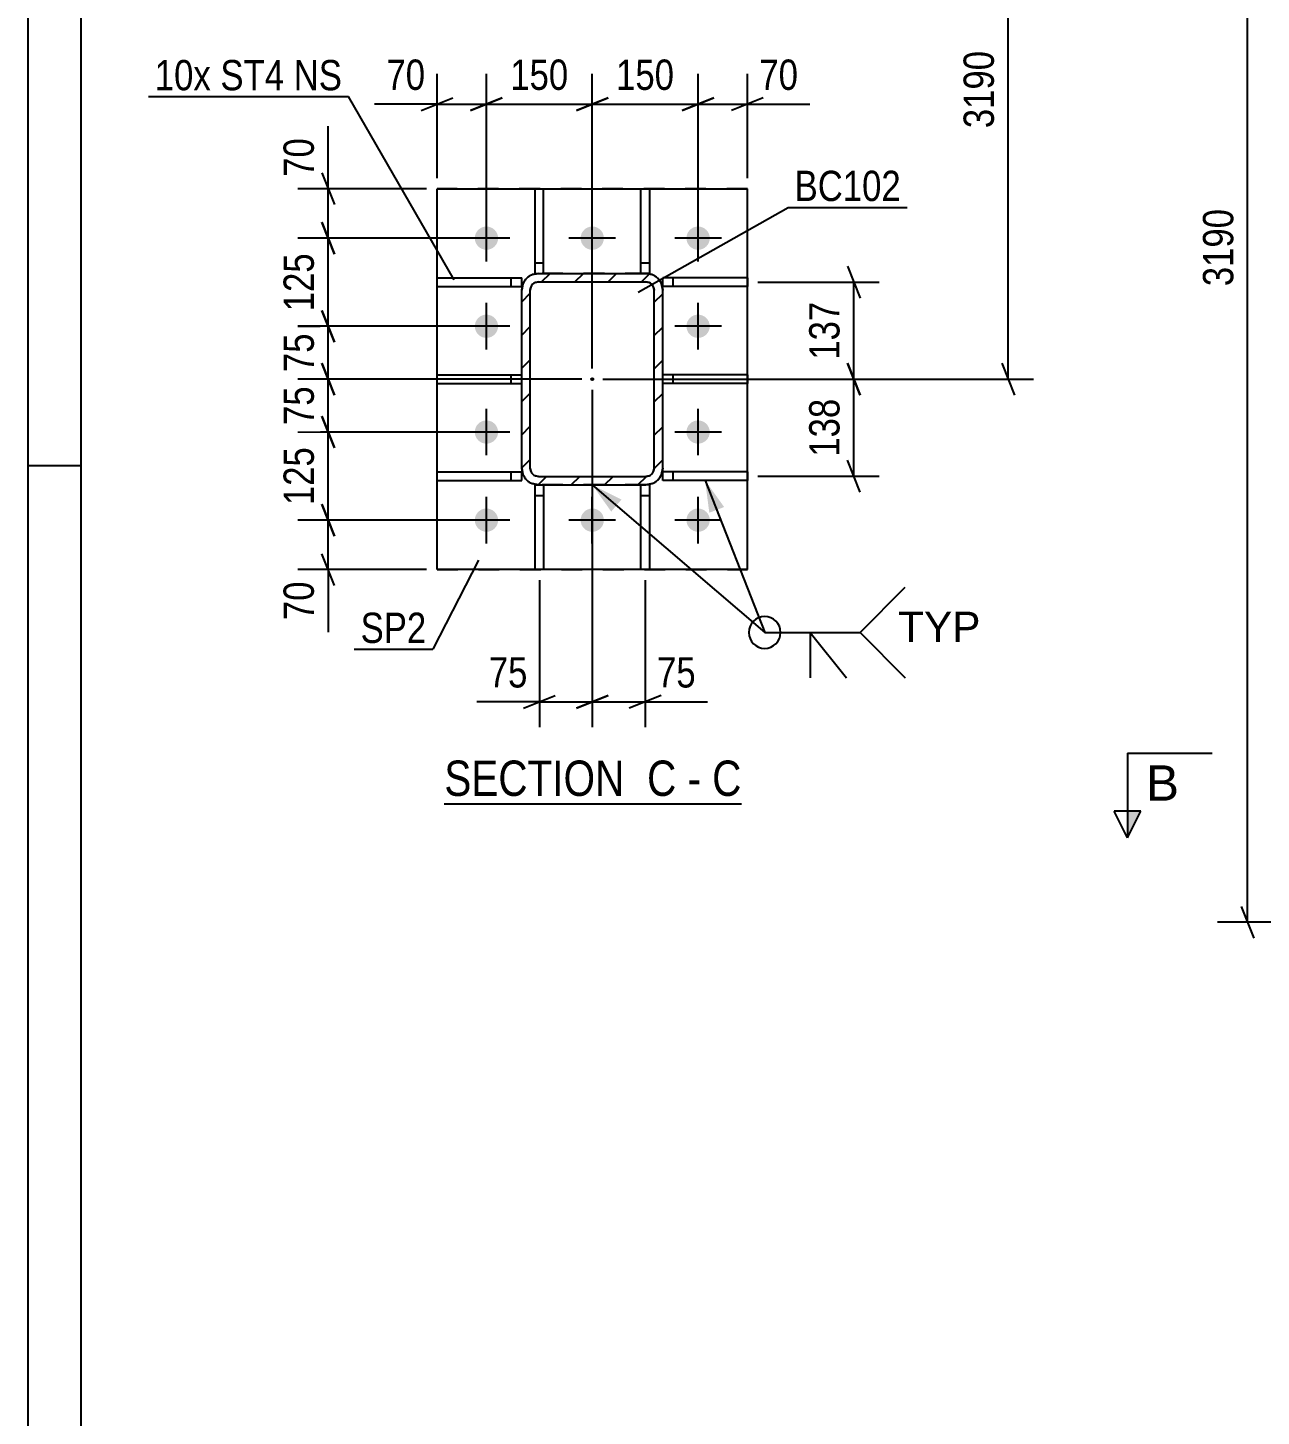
# Model space of a CAD drawing. Header units: millimetres. Extents: x -133 to 708, y -382 to 212.
# Drawn here: x -132.9 to -16.4, y -174.3 to -43 of the extents above; entities that cross this region are included whole.
import ezdxf

# ---------------------------------------------------------------- set-up
doc = ezdxf.new("R2010")
doc.units = ezdxf.units.MM
doc.linetypes.add('DXK_LINE_DOT2', pattern=[3.9198, 1.9599, -1.9599])
doc.linetypes.add('DXK_LINE_DOT3', pattern=[5.9187, 2.979, -0.9799, 0.9799, -0.9799])
doc.styles.add('Arial', font='ARIAL.TTF', dxfattribs={"height": 0.2})
doc.styles.add('Arial Narrow', font='ARIALN.TTF', dxfattribs={"height": 0.2})

# ---------------------------------------------------------------- blocks, each defined once
blk = doc.blocks.new('Unknown-389637962-11288')
at = {"color": 5, "linetype": 'Continuous'}
for p, q in [((-132.92, 211.56), (-132.92, -382.44)), ((-127.92, 206.56), (-127.92, -377.44)), ((-127.92, -84.44), (-132.92, -84.44))]:
    blk.add_line(p, q, dxfattribs=at)
blk = doc.blocks.new('Unknown-389637962-14 - 29619')
at = {"color": 6, "linetype": 'Continuous'}
blk.add_line((-93.56, -116.4), (-65.49, -116.4), dxfattribs=at)
at = {"color": 0, "linetype": 'Continuous'}
for points in [[(-75.45, -115.65), (-75.45, -112.15), (-93.56, -112.15), (-93.56, -115.65)], [(-71.63, -115.65), (-71.63, -112.15), (-74.4, -112.15), (-74.4, -115.65)], [(-69.3, -115.65), (-69.3, -112.15), (-70.58, -112.15), (-70.58, -115.65)], [(-65.49, -115.65), (-65.49, -112.15), (-68.25, -112.15), (-68.25, -115.65)]]:
    blk.add_wipeout(points, dxfattribs=at)
at = {"color": 7, "linetype": 'Continuous', "style": 'Arial Narrow'}
for s, p in [('SECTION ', (-93.56, -115.65)), ('C', (-74.4, -115.65)), ('C', (-68.25, -115.65)), ('-', (-70.58, -115.65))]:
    blk.add_text(s, height=3.34, dxfattribs=at).set_placement(p)
blk = doc.blocks.new('Part-389637962-29659 - 29619')
at = {"color": 2, "linetype": 'Continuous'}
for p, q in [((-74.98, -66.25), (-74.98, -58.25)), ((-74.98, -58.25), (-74.18, -58.25)), ((-74.18, -58.25), (-74.18, -66.25)), ((-74.18, -66.25), (-74.52, -66.25))]:
    blk.add_line(p, q, dxfattribs=at)
at = {"color": 7, "linetype": 'DXK_LINE_DOT2'}
for p, q in [((-74.98, -65.25), (-74.18, -65.25)), ((-74.52, -66.25), (-74.98, -66.25))]:
    blk.add_line(p, q, dxfattribs=at)
blk = doc.blocks.new('Part-389637962-29661 - 29619')
at = {"color": 2, "linetype": 'Continuous'}
for p, q in [((-94.25, -76.65), (-94.25, -75.85)), ((-94.25, -75.85), (-86.25, -75.85)), ((-94.25, -76.65), (-86.25, -76.65))]:
    blk.add_line(p, q, dxfattribs=at)
at = {"color": 7, "linetype": 'DXK_LINE_DOT2'}
for p, q in [((-87.25, -76.65), (-87.25, -75.85)), ((-86.25, -76.65), (-86.25, -75.85))]:
    blk.add_line(p, q, dxfattribs=at)
blk = doc.blocks.new('Part-389637962-29662 - 29619')
at = {"color": 2, "linetype": 'Continuous'}
for p, q in [((-94.25, -67.48), (-94.25, -66.68)), ((-94.25, -66.68), (-86.25, -66.68)), ((-86.25, -67.48), (-86.25, -66.68)), ((-94.25, -67.48), (-86.25, -67.48))]:
    blk.add_line(p, q, dxfattribs=at)
at = {"color": 7, "linetype": 'DXK_LINE_DOT2'}
blk.add_line((-87.25, -67.48), (-87.25, -66.68), dxfattribs=at)
blk = doc.blocks.new('Part-389637962-29646 - 29619')
at = {"color": 2, "linetype": 'Continuous'}
for p, q in [((-94.25, -94.25), (-94.25, -58.25)), ((-94.25, -58.25), (-64.92, -58.25)), ((-64.92, -94.25), (-64.92, -58.25)), ((-64.92, -94.25), (-94.25, -94.25))]:
    blk.add_line(p, q, dxfattribs=at)
at = {"color": 7, "linetype": 'DXK_LINE_DOT2'}
for p, q in [((-64.92, -58.25), (-94.25, -58.25)), ((-94.25, -94.25), (-64.92, -94.25))]:
    blk.add_line(p, q, dxfattribs=at)
blk = doc.blocks.new('Part-389637962-29657 - 29619')
at = {"color": 2, "linetype": 'Continuous'}
for p, q in [((-74.98, -94.25), (-74.98, -86.25)), ((-74.18, -86.25), (-74.52, -86.25)), ((-74.18, -86.25), (-74.18, -94.25)), ((-74.18, -94.25), (-74.98, -94.25))]:
    blk.add_line(p, q, dxfattribs=at)
at = {"color": 7, "linetype": 'DXK_LINE_DOT2'}
for p, q in [((-74.52, -86.25), (-74.98, -86.25)), ((-74.98, -87.25), (-74.18, -87.25))]:
    blk.add_line(p, q, dxfattribs=at)
blk = doc.blocks.new('Part-389637962-29658 - 29619')
at = {"color": 2, "linetype": 'Continuous'}
for p, q in [((-84.98, -94.25), (-84.98, -86.25)), ((-84.98, -86.25), (-84.65, -86.25)), ((-84.18, -86.25), (-84.18, -94.25)), ((-84.18, -94.25), (-84.98, -94.25))]:
    blk.add_line(p, q, dxfattribs=at)
at = {"color": 7, "linetype": 'DXK_LINE_DOT2'}
for p, q in [((-84.65, -86.25), (-84.18, -86.25)), ((-84.98, -87.25), (-84.18, -87.25))]:
    blk.add_line(p, q, dxfattribs=at)
blk = doc.blocks.new('Part-389637962-29660 - 29619')
at = {"color": 2, "linetype": 'Continuous'}
for p, q in [((-84.98, -66.25), (-84.98, -58.25)), ((-84.98, -58.25), (-84.18, -58.25)), ((-84.18, -66.25), (-84.18, -58.25)), ((-84.98, -66.25), (-84.65, -66.25))]:
    blk.add_line(p, q, dxfattribs=at)
at = {"color": 7, "linetype": 'DXK_LINE_DOT2'}
for p, q in [((-84.98, -65.25), (-84.18, -65.25)), ((-84.65, -66.25), (-84.18, -66.25))]:
    blk.add_line(p, q, dxfattribs=at)
blk = doc.blocks.new('Part-389637962-29663 - 29619')
at = {"color": 2, "linetype": 'Continuous'}
for p, q in [((-94.25, -85.82), (-94.25, -85.02)), ((-94.25, -85.02), (-86.25, -85.02)), ((-86.25, -85.82), (-86.25, -85.02)), ((-94.25, -85.82), (-86.25, -85.82))]:
    blk.add_line(p, q, dxfattribs=at)
at = {"color": 7, "linetype": 'DXK_LINE_DOT2'}
blk.add_line((-87.25, -85.82), (-87.25, -85.02), dxfattribs=at)
blk = doc.blocks.new('Part-389637962-29664 - 29619')
at = {"color": 2, "linetype": 'Continuous'}
for p, q in [((-64.92, -75.85), (-72.92, -75.85)), ((-64.92, -75.85), (-64.92, -76.65)), ((-64.92, -76.65), (-72.92, -76.65))]:
    blk.add_line(p, q, dxfattribs=at)
at = {"color": 7, "linetype": 'DXK_LINE_DOT2'}
for p, q in [((-72.92, -76.65), (-72.92, -75.85)), ((-71.92, -76.65), (-71.92, -75.85))]:
    blk.add_line(p, q, dxfattribs=at)
blk = doc.blocks.new('Part-389637962-29665 - 29619')
at = {"color": 2, "linetype": 'Continuous'}
for p, q in [((-64.92, -66.68), (-72.92, -66.68)), ((-72.92, -67.48), (-72.92, -66.68)), ((-64.92, -66.68), (-64.92, -67.48)), ((-64.92, -67.48), (-72.92, -67.48))]:
    blk.add_line(p, q, dxfattribs=at)
at = {"color": 7, "linetype": 'DXK_LINE_DOT2'}
blk.add_line((-71.92, -67.48), (-71.92, -66.68), dxfattribs=at)
blk = doc.blocks.new('Part-389637962-29666 - 29619')
at = {"color": 2, "linetype": 'Continuous'}
for p, q in [((-64.92, -85.02), (-72.92, -85.02)), ((-72.92, -85.82), (-72.92, -85.02)), ((-64.92, -85.02), (-64.92, -85.82)), ((-64.92, -85.82), (-72.92, -85.82))]:
    blk.add_line(p, q, dxfattribs=at)
at = {"color": 7, "linetype": 'DXK_LINE_DOT2'}
blk.add_line((-71.92, -85.82), (-71.92, -85.02), dxfattribs=at)
blk = doc.blocks.new('Part-389637962-29692 - 29619')
at = {"linetype": 'Continuous'}
h = blk.add_hatch(dxfattribs=at)
h.set_pattern_fill('', scale=0.7, style=0, pattern_type=0)
h.set_pattern_definition([(45, (-86.2501, -84.6498), (-1.57154, 1.57154), [])])
h.paths.add_polyline_path([(-86.25, -67.85), (-86.25, -84.65), (-86.13, -85.26), (-85.78, -85.78), (-85.26, -86.13), (-84.65, -86.25), (-74.52, -86.25), (-73.9, -86.13), (-73.39, -85.78), (-73.04, -85.26), (-72.92, -84.65), (-72.92, -67.85), (-73.04, -67.24), (-73.39, -66.72), (-73.9, -66.37), (-74.52, -66.25), (-84.65, -66.25), (-85.26, -66.37), (-85.78, -66.72), (-86.13, -67.24)])
h.paths.add_polyline_path([(-85.22, -67.28), (-84.96, -67.11), (-84.65, -67.05), (-74.52, -67.05), (-74.21, -67.11), (-73.95, -67.28), (-73.78, -67.54), (-73.72, -67.85), (-73.72, -84.65), (-73.78, -84.96), (-73.95, -85.22), (-74.21, -85.39), (-74.52, -85.45), (-84.65, -85.45), (-84.96, -85.39), (-85.22, -85.22), (-85.39, -84.96), (-85.45, -84.65), (-85.45, -67.85), (-85.39, -67.54)])
blk.add_hatch(color=30, dxfattribs=at).paths.add_polyline_path([(-79.58, -76.35, -1), (-79.58, -76.15, -1)])
at = {"color": 7, "linetype": 'DXK_LINE_DOT2'}
for p, q in [((-85.26, -66.37), (-84.65, -66.25)), ((-74.52, -66.25), (-84.65, -66.25)), ((-74.52, -66.25), (-73.9, -66.37)), ((-86.25, -67.85), (-86.13, -67.24)), ((-86.25, -84.65), (-86.25, -67.85)), ((-85.39, -67.54), (-85.45, -67.85)), ((-85.45, -84.65), (-85.45, -67.85)), ((-84.65, -67.05), (-84.96, -67.11)), ((-84.65, -67.05), (-74.52, -67.05)), ((-74.21, -67.11), (-74.52, -67.05)), ((-73.72, -67.85), (-73.78, -67.54)), ((-73.72, -84.65), (-73.72, -67.85)), ((-73.04, -67.24), (-72.92, -67.85)), ((-72.92, -84.65), (-72.92, -67.85)), ((-86.13, -85.26), (-86.25, -84.65)), ((-85.45, -84.65), (-85.39, -84.96)), ((-73.78, -84.96), (-73.72, -84.65)), ((-72.92, -84.65), (-73.04, -85.26)), ((-84.65, -86.25), (-85.26, -86.13)), ((-84.96, -85.39), (-84.65, -85.45)), ((-84.65, -85.45), (-74.52, -85.45)), ((-74.52, -86.25), (-84.65, -86.25)), ((-74.52, -85.45), (-74.21, -85.39)), ((-73.9, -86.13), (-74.52, -86.25))]:
    blk.add_line(p, q, dxfattribs=at)
at = {"color": 2, "linetype": 'Continuous'}
for p, q in [((-84.65, -66.25), (-85.26, -66.37)), ((-84.65, -66.25), (-84.65, -66.25)), ((-84.65, -66.25), (-74.52, -66.25)), ((-74.52, -66.25), (-74.52, -66.25)), ((-73.9, -66.37), (-74.52, -66.25)), ((-86.13, -67.24), (-86.25, -67.85)), ((-86.25, -67.85), (-86.25, -67.85)), ((-86.25, -84.65), (-86.25, -67.85)), ((-85.45, -67.85), (-85.39, -67.54)), ((-85.45, -67.85), (-85.45, -67.85)), ((-85.45, -84.65), (-85.45, -67.85)), ((-84.96, -67.11), (-84.65, -67.05)), ((-84.65, -67.05), (-84.65, -67.05)), ((-84.65, -67.05), (-74.52, -67.05)), ((-74.52, -67.05), (-74.52, -67.05)), ((-74.52, -67.05), (-74.21, -67.11)), ((-73.78, -67.54), (-73.72, -67.85)), ((-73.72, -67.85), (-73.72, -67.85)), ((-73.72, -84.65), (-73.72, -67.85)), ((-72.92, -67.85), (-73.04, -67.24)), ((-72.92, -67.85), (-72.92, -67.85)), ((-72.92, -84.65), (-72.92, -67.85)), ((-86.25, -84.65), (-86.25, -84.65)), ((-86.25, -84.65), (-86.13, -85.26)), ((-85.45, -84.65), (-85.45, -84.65)), ((-85.39, -84.96), (-85.45, -84.65)), ((-73.72, -84.65), (-73.78, -84.96)), ((-73.72, -84.65), (-73.72, -84.65)), ((-73.04, -85.26), (-72.92, -84.65)), ((-72.92, -84.65), (-72.92, -84.65)), ((-85.26, -86.13), (-84.65, -86.25)), ((-84.65, -85.45), (-84.96, -85.39)), ((-84.65, -85.45), (-84.65, -85.45)), ((-84.65, -85.45), (-74.52, -85.45)), ((-84.65, -86.25), (-84.65, -86.25)), ((-84.65, -86.25), (-74.52, -86.25)), ((-74.21, -85.39), (-74.52, -85.45)), ((-74.52, -85.45), (-74.52, -85.45)), ((-74.52, -86.25), (-73.9, -86.13)), ((-74.52, -86.25), (-74.52, -86.25))]:
    blk.add_line(p, q, dxfattribs=at)
at = {"color": 7, "linetype": 'DXK_LINE_DOT3'}
blk.add_line((-79.58, -76.25), (-79.58, -76.25), dxfattribs=at)
at = {"color": 30, "linetype": 'DXK_LINE_DOT3'}
blk.add_line((-79.58, -76.25), (-79.58, -76.25), dxfattribs=at)
at = {"color": 30, "linetype": 'Continuous'}
blk.add_circle((-79.58, -76.25), 0.1, dxfattribs=at)
at = {"color": 7, "linetype": 'DXK_LINE_DOT2'}
for centre, radius, start, end in [((-84.65, -67.85), 1.6, 112.5, 157.5), ((-74.52, -67.85), 1.6, 22.5, 67.5), ((-84.65, -67.85), 0.8, 112.5, 157.5), ((-74.52, -67.85), 0.8, 22.5, 67.5), ((-84.65, -84.65), 1.6, 202.5, 247.5), ((-84.65, -84.65), 0.8, 202.5, 247.5), ((-74.52, -84.65), 0.8, 292.5, 337.5), ((-74.52, -84.65), 1.6, 292.5, 337.5)]:
    blk.add_arc(centre, radius, start, end, dxfattribs=at)
at = {"color": 2, "linetype": 'Continuous'}
for centre, radius, start, end in [((-84.65, -67.85), 1.6, 112.5, 157.5), ((-74.52, -67.85), 1.6, 22.5, 67.5), ((-84.65, -67.85), 0.8, 112.5, 157.5), ((-74.52, -67.85), 0.8, 22.5, 67.5), ((-84.65, -84.65), 1.6, 202.5, 247.5), ((-84.65, -84.65), 0.8, 202.5, 247.5), ((-74.52, -84.65), 0.8, 292.5, 337.5), ((-74.52, -84.65), 1.6, 292.5, 337.5)]:
    blk.add_arc(centre, radius, start, end, dxfattribs=at)
blk = doc.blocks.new('Bolt-389637962-29760 - 29619')
at = {"linetype": 'Continuous'}
for points in [[(-90.68, -62.92, -1), (-88.48, -62.92, -1)], [(-80.68, -62.92, -1), (-78.48, -62.92, -1)], [(-70.68, -62.92, -1), (-68.48, -62.92, -1)], [(-90.68, -71.25, -1), (-88.48, -71.25, -1)], [(-70.68, -71.25, -1), (-68.48, -71.25, -1)], [(-90.68, -81.25, -1), (-88.48, -81.25, -1)], [(-70.68, -81.25, -1), (-68.48, -81.25, -1)], [(-90.68, -89.58, -1), (-88.48, -89.58, -1)], [(-80.68, -89.58, -1), (-78.48, -89.58, -1)], [(-70.68, -89.58, -1), (-68.48, -89.58, -1)]]:
    blk.add_hatch(color=1, dxfattribs=at).paths.add_polyline_path(points)
at = {"color": 1, "linetype": 'Continuous'}
for p, q in [((-89.58, -65.12), (-89.58, -60.72)), ((-79.58, -65.12), (-79.58, -60.72)), ((-69.58, -65.12), (-69.58, -60.72)), ((-87.38, -62.92), (-91.78, -62.92)), ((-77.38, -62.92), (-81.78, -62.92)), ((-67.38, -62.92), (-71.78, -62.92)), ((-89.58, -73.45), (-89.58, -69.05)), ((-69.58, -73.45), (-69.58, -69.05)), ((-87.38, -71.25), (-91.78, -71.25)), ((-67.38, -71.25), (-71.78, -71.25)), ((-89.58, -83.45), (-89.58, -79.05)), ((-69.58, -83.45), (-69.58, -79.05)), ((-87.38, -81.25), (-91.78, -81.25)), ((-67.38, -81.25), (-71.78, -81.25)), ((-89.58, -91.78), (-89.58, -87.38)), ((-79.58, -91.78), (-79.58, -87.38)), ((-69.58, -91.78), (-69.58, -87.38)), ((-87.38, -89.58), (-91.78, -89.58)), ((-77.38, -89.58), (-81.78, -89.58)), ((-67.38, -89.58), (-71.78, -89.58))]:
    blk.add_line(p, q, dxfattribs=at)
blk = doc.blocks.new('StraightDimension-389637962-34524 - 1176')
at = {"color": 7, "linetype": 'Continuous'}
for p, q in [((-17.06, -1.5), (-18.26, 1.5)), ((-1, 0), (-20.51, 0)), ((-17.66, -127.6), (-17.66, 0)), ((-18.26, -126.1), (-17.06, -129.1)), ((-1, -127.6), (-20.51, -127.6))]:
    blk.add_line(p, q, dxfattribs=at)
at = {"color": 0}
blk.add_wipeout([(-18.41, -59.54), (-22.61, -59.54), (-22.61, -68.06), (-18.41, -68.06)], dxfattribs=at)
at = {"color": 3, "style": 'Arial Narrow'}
blk.add_text('3190', height=2.863, rotation=90.0002, dxfattribs=at).set_placement((-19.01, -67.46))
blk = doc.blocks.new('StraightDimension-389637962-48551 - 29619')
at = {"color": 7, "linetype": 'Continuous'}
for p, q in [((-105.14, -79.75), (-103.94, -82.75)), ((-90.58, -81.25), (-107.39, -81.25)), ((-104.54, -89.58), (-104.54, -81.25)), ((-103.94, -91.08), (-105.14, -88.08)), ((-90.58, -89.58), (-107.39, -89.58))]:
    blk.add_line(p, q, dxfattribs=at)
at = {"color": 0}
blk.add_wipeout([(-105.29, -82.07), (-109.49, -82.07), (-109.49, -88.76), (-105.29, -88.76)], dxfattribs=at)
at = {"color": 3, "style": 'Arial Narrow'}
blk.add_text('125', height=2.863, rotation=90.0002, dxfattribs=at).set_placement((-105.89, -88.16))
blk = doc.blocks.new('StraightDimension-389637962-35733 - 29619')
at = {"color": 7, "linetype": 'Continuous'}
for p, q in [((-79.58, -77.25), (-79.58, -109.15)), ((-74.58, -95.25), (-74.58, -109.15)), ((-81.08, -107.35), (-78.08, -106.15)), ((-73.08, -106.15), (-76.08, -107.35)), ((-79.58, -106.75), (-74.58, -106.75)), ((-74.58, -106.75), (-68.68, -106.75)), ((-74.58, -106.75), (-68.68, -106.75))]:
    blk.add_line(p, q, dxfattribs=at)
at = {"color": 0}
blk.add_wipeout([(-69.2, -106), (-69.2, -101.8), (-74.06, -101.8), (-74.06, -106)], dxfattribs=at)
at = {"color": 3, "style": 'Arial Narrow'}
blk.add_text('75', height=2.863, dxfattribs=at).set_placement((-73.46, -105.4))
blk = doc.blocks.new('StraightDimension-389637962-35718 - 29619')
at = {"color": 7, "linetype": 'Continuous'}
for p, q in [((-55.47, -65.58), (-54.27, -68.58)), ((-63.92, -67.08), (-52.47, -67.08)), ((-54.87, -76.25), (-54.87, -67.08)), ((-54.27, -77.75), (-55.47, -74.75)), ((-78.58, -76.25), (-52.47, -76.25))]:
    blk.add_line(p, q, dxfattribs=at)
at = {"color": 0}
blk.add_wipeout([(-55.62, -68.32), (-59.82, -68.32), (-59.82, -75.01), (-55.62, -75.01)], dxfattribs=at)
at = {"color": 3, "style": 'Arial Narrow'}
blk.add_text('137', height=2.863, rotation=90.0002, dxfattribs=at).set_placement((-56.22, -74.41))
blk = doc.blocks.new('StraightDimension-389637962-35734 - 29619')
at = {"color": 7, "linetype": 'Continuous'}
for p, q in [((-79.58, -77.25), (-79.58, -109.15)), ((-84.58, -95.25), (-84.58, -109.15)), ((-86.08, -107.35), (-83.08, -106.15)), ((-78.08, -106.15), (-81.08, -107.35)), ((-84.58, -106.75), (-90.49, -106.75)), ((-84.58, -106.75), (-90.49, -106.75)), ((-84.58, -106.75), (-79.58, -106.75))]:
    blk.add_line(p, q, dxfattribs=at)
at = {"color": 0}
blk.add_wipeout([(-85.11, -106), (-85.11, -101.8), (-89.96, -101.8), (-89.96, -106)], dxfattribs=at)
at = {"color": 3, "style": 'Arial Narrow'}
blk.add_text('75', height=2.863, dxfattribs=at).set_placement((-89.36, -105.4))
blk = doc.blocks.new('StraightDimension-389637962-48549 - 29619')
at = {"color": 7, "linetype": 'Continuous'}
for p, q in [((-105.14, -69.75), (-103.94, -72.75)), ((-90.58, -71.25), (-107.39, -71.25)), ((-104.54, -76.25), (-104.54, -71.25)), ((-103.94, -77.75), (-105.14, -74.75)), ((-80.58, -76.25), (-107.39, -76.25))]:
    blk.add_line(p, q, dxfattribs=at)
at = {"color": 0}
blk.add_wipeout([(-105.29, -71.32), (-109.49, -71.32), (-109.49, -76.18), (-105.29, -76.18)], dxfattribs=at)
at = {"color": 3, "style": 'Arial Narrow'}
blk.add_text('75', height=2.863, rotation=90.0002, dxfattribs=at).set_placement((-105.89, -75.58))
blk = doc.blocks.new('StraightDimension-389637962-35704 - 29619')
at = {"color": 7, "linetype": 'Continuous'}
for p, q in [((-39.68, -22.98), (-40.88, -19.98)), ((-71.92, -21.48), (-37.88, -21.48)), ((-40.28, -76.25), (-40.28, -21.48)), ((-40.88, -74.75), (-39.68, -77.75)), ((-71.92, -76.25), (-37.88, -76.25))]:
    blk.add_line(p, q, dxfattribs=at)
at = {"color": 0}
blk.add_wipeout([(-41.03, -44.61), (-45.23, -44.61), (-45.23, -53.12), (-41.03, -53.12)], dxfattribs=at)
at = {"color": 3, "style": 'Arial Narrow'}
blk.add_text('3190', height=2.863, rotation=90.0002, dxfattribs=at).set_placement((-41.63, -52.52))
blk = doc.blocks.new('StraightDimension-389637962-48460 - 29619')
at = {"color": 7, "linetype": 'Continuous'}
for p, q in [((-69.58, -61.92), (-69.58, -47.4)), ((-64.92, -57.25), (-64.92, -47.4)), ((-71.08, -50.85), (-68.08, -49.65)), ((-63.42, -49.65), (-66.42, -50.85)), ((-69.58, -50.25), (-64.92, -50.25)), ((-64.92, -50.25), (-59.01, -50.25)), ((-64.92, -50.25), (-59.01, -50.25))]:
    blk.add_line(p, q, dxfattribs=at)
at = {"color": 0}
blk.add_wipeout([(-59.54, -49.5), (-59.54, -45.3), (-64.39, -45.3), (-64.39, -49.5)], dxfattribs=at)
at = {"color": 3, "style": 'Arial Narrow'}
blk.add_text('70', height=2.863, dxfattribs=at).set_placement((-63.79, -48.9))
blk = doc.blocks.new('StraightDimension-389637962-48548 - 29619')
at = {"color": 7, "linetype": 'Continuous'}
for p, q in [((-105.14, -61.42), (-103.94, -64.42)), ((-90.58, -62.92), (-107.39, -62.92)), ((-104.54, -71.25), (-104.54, -62.92)), ((-103.94, -72.75), (-105.14, -69.75)), ((-90.58, -71.25), (-107.39, -71.25))]:
    blk.add_line(p, q, dxfattribs=at)
at = {"color": 0}
blk.add_wipeout([(-105.29, -63.74), (-109.49, -63.74), (-109.49, -70.43), (-105.29, -70.43)], dxfattribs=at)
at = {"color": 3, "style": 'Arial Narrow'}
blk.add_text('125', height=2.863, rotation=90.0002, dxfattribs=at).set_placement((-105.89, -69.83))
blk = doc.blocks.new('StraightDimension-389637962-48462 - 29619')
at = {"color": 7, "linetype": 'Continuous'}
for p, q in [((-89.58, -61.92), (-89.58, -47.4)), ((-79.58, -75.25), (-79.58, -47.4)), ((-91.08, -50.85), (-88.08, -49.65)), ((-78.08, -49.65), (-81.08, -50.85)), ((-89.58, -50.25), (-79.58, -50.25))]:
    blk.add_line(p, q, dxfattribs=at)
at = {"color": 0}
blk.add_wipeout([(-81.24, -49.5), (-81.24, -45.3), (-87.93, -45.3), (-87.93, -49.5)], dxfattribs=at)
at = {"color": 3, "style": 'Arial Narrow'}
blk.add_text('150', height=2.863, dxfattribs=at).set_placement((-87.33, -48.9))
blk = doc.blocks.new('StraightDimension-389637962-48547 - 29619')
at = {"color": 7, "linetype": 'Continuous'}
for p, q in [((-104.54, -58.25), (-104.54, -52.34)), ((-104.54, -58.25), (-104.54, -52.34)), ((-105.14, -56.75), (-103.94, -59.75)), ((-95.25, -58.25), (-107.39, -58.25)), ((-104.54, -62.92), (-104.54, -58.25)), ((-103.94, -64.42), (-105.14, -61.42)), ((-90.58, -62.92), (-107.39, -62.92))]:
    blk.add_line(p, q, dxfattribs=at)
at = {"color": 0}
blk.add_wipeout([(-105.29, -52.87), (-109.49, -52.87), (-109.49, -57.72), (-105.29, -57.72)], dxfattribs=at)
at = {"color": 3, "style": 'Arial Narrow'}
blk.add_text('70', height=2.863, rotation=90.0002, dxfattribs=at).set_placement((-105.89, -57.12))
blk = doc.blocks.new('StraightDimension-389637962-48463 - 29619')
at = {"color": 7, "linetype": 'Continuous'}
for p, q in [((-94.25, -57.25), (-94.25, -47.4)), ((-89.58, -61.92), (-89.58, -47.4)), ((-95.75, -50.85), (-92.75, -49.65)), ((-88.08, -49.65), (-91.08, -50.85)), ((-94.25, -50.25), (-100.16, -50.25)), ((-94.25, -50.25), (-100.16, -50.25)), ((-94.25, -50.25), (-89.58, -50.25))]:
    blk.add_line(p, q, dxfattribs=at)
at = {"color": 0}
blk.add_wipeout([(-94.78, -49.5), (-94.78, -45.3), (-99.63, -45.3), (-99.63, -49.5)], dxfattribs=at)
at = {"color": 3, "style": 'Arial Narrow'}
blk.add_text('70', height=2.863, dxfattribs=at).set_placement((-99.03, -48.9))
blk = doc.blocks.new('StraightDimension-389637962-35719 - 29619')
at = {"color": 7, "linetype": 'Continuous'}
for p, q in [((-55.47, -74.75), (-54.27, -77.75)), ((-78.58, -76.25), (-52.47, -76.25)), ((-54.87, -85.42), (-54.87, -76.25)), ((-54.27, -86.92), (-55.47, -83.92)), ((-63.92, -85.42), (-52.47, -85.42))]:
    blk.add_line(p, q, dxfattribs=at)
at = {"color": 0}
blk.add_wipeout([(-55.62, -77.49), (-59.82, -77.49), (-59.82, -84.18), (-55.62, -84.18)], dxfattribs=at)
at = {"color": 3, "style": 'Arial Narrow'}
blk.add_text('138', height=2.863, rotation=90.0002, dxfattribs=at).set_placement((-56.22, -83.58))
blk = doc.blocks.new('StraightDimension-389637962-48461 - 29619')
at = {"color": 7, "linetype": 'Continuous'}
for p, q in [((-79.58, -75.25), (-79.58, -47.4)), ((-69.58, -61.92), (-69.58, -47.4)), ((-81.08, -50.85), (-78.08, -49.65)), ((-68.08, -49.65), (-71.08, -50.85)), ((-79.58, -50.25), (-69.58, -50.25))]:
    blk.add_line(p, q, dxfattribs=at)
at = {"color": 0}
blk.add_wipeout([(-71.24, -49.5), (-71.24, -45.3), (-77.93, -45.3), (-77.93, -49.5)], dxfattribs=at)
at = {"color": 3, "style": 'Arial Narrow'}
blk.add_text('150', height=2.863, dxfattribs=at).set_placement((-77.33, -48.9))
blk = doc.blocks.new('StraightDimension-389637962-48550 - 29619')
at = {"color": 7, "linetype": 'Continuous'}
for p, q in [((-105.14, -74.75), (-103.94, -77.75)), ((-80.58, -76.25), (-107.39, -76.25)), ((-104.54, -81.25), (-104.54, -76.25)), ((-103.94, -82.75), (-105.14, -79.75)), ((-90.58, -81.25), (-107.39, -81.25))]:
    blk.add_line(p, q, dxfattribs=at)
at = {"color": 0}
blk.add_wipeout([(-105.29, -76.32), (-109.49, -76.32), (-109.49, -81.18), (-105.29, -81.18)], dxfattribs=at)
at = {"color": 3, "style": 'Arial Narrow'}
blk.add_text('75', height=2.863, rotation=90.0002, dxfattribs=at).set_placement((-105.89, -80.58))
blk = doc.blocks.new('StraightDimension-389637962-48552 - 29619')
at = {"color": 7, "linetype": 'Continuous'}
for p, q in [((-105.14, -88.08), (-103.94, -91.08)), ((-90.58, -89.58), (-107.39, -89.58)), ((-104.54, -94.25), (-104.54, -89.58)), ((-103.94, -95.75), (-105.14, -92.75)), ((-95.25, -94.25), (-107.39, -94.25)), ((-104.54, -94.25), (-104.54, -100.16)), ((-104.54, -94.25), (-104.54, -100.16))]:
    blk.add_line(p, q, dxfattribs=at)
at = {"color": 0}
blk.add_wipeout([(-105.29, -94.77), (-109.49, -94.77), (-109.49, -99.63), (-105.29, -99.63)], dxfattribs=at)
at = {"color": 3, "style": 'Arial Narrow'}
blk.add_text('70', height=2.863, rotation=90.0002, dxfattribs=at).set_placement((-105.89, -99.03))
blk = doc.blocks.new('SectionMark-389637962-28289 - 1176')
at = {"linetype": 'Continuous'}
blk.add_hatch(color=6, dxfattribs=at).paths.add_polyline_path([(-29, -117.1), (-27.75, -117.1), (-29, -119.6)])
at = {"color": 6, "linetype": 'Continuous'}
for p, q in [((-29, -111.6), (-21, -111.6)), ((-29, -111.6), (-29, -119.6)), ((-29, -119.6), (-30.25, -117.1)), ((-27.75, -117.1), (-30.25, -117.1)), ((-29, -119.6), (-27.75, -117.1))]:
    blk.add_line(p, q, dxfattribs=at)
at = {"color": 0, "linetype": 'Continuous'}
blk.add_wipeout([(-24.14, -116.1), (-24.14, -112.6), (-27.25, -112.6), (-27.25, -116.1)], dxfattribs=at)
at = {"color": 3, "linetype": 'Continuous', "style": 'Arial'}
blk.add_text('B', height=3.34, dxfattribs=at).set_placement((-27.25, -116.1))
blk = doc.blocks.new('Mark-389637962-35606 - 29619')
at = {"color": 0}
blk.add_wipeout([(-50.41, -59.41), (-50.41, -56.41), (-60.46, -56.41), (-60.46, -59.41)], dxfattribs=at)
blk.add_wipeout([(-50.41, -59.41), (-50.41, -56.41), (-60.46, -56.41), (-60.46, -59.41)], dxfattribs=at)
at = {"color": 30, "linetype": 'Continuous'}
for p, q in [((-75.24, -68.04), (-61.06, -60.01)), ((-61.06, -60.01), (-49.81, -60.01))]:
    blk.add_line(p, q, dxfattribs=at)
at = {"color": 3, "style": 'Arial Narrow'}
blk.add_text('BC102', height=2.863, dxfattribs=at).set_placement((-60.46, -59.41))
blk = doc.blocks.new('Mark-389637962-35691 - 29619')
at = {"color": 0}
blk.add_wipeout([(-95.26, -101.19), (-95.26, -98.19), (-101.47, -98.19), (-101.47, -101.19)], dxfattribs=at)
blk.add_wipeout([(-95.26, -101.19), (-95.26, -98.19), (-101.47, -98.19), (-101.47, -101.19)], dxfattribs=at)
at = {"color": 30, "linetype": 'Continuous'}
for p in [(-90.33, -93.37), (-102.07, -101.79)]:
    blk.add_line(p, (-94.66, -101.79), dxfattribs=at)
at = {"color": 3, "style": 'Arial Narrow'}
blk.add_text('SP2', height=2.863, dxfattribs=at).set_placement((-101.47, -101.19))
blk = doc.blocks.new('MarkSet-389637962-38531 - 29619')
at = {"color": 0}
for points in [[(-115.62, -48.94), (-115.62, -45.94), (-120.92, -45.94), (-120.92, -48.94)], [(-108.69, -48.94), (-108.69, -45.94), (-114.72, -45.94), (-114.72, -48.94)], [(-103.23, -48.94), (-103.23, -45.94), (-107.79, -45.94), (-107.79, -48.94)]]:
    blk.add_wipeout(points, dxfattribs=at)
for points in [[(-115.62, -48.94), (-115.62, -45.94), (-120.92, -45.94), (-120.92, -48.94)], [(-108.69, -48.94), (-108.69, -45.94), (-114.72, -45.94), (-114.72, -48.94)], [(-103.23, -48.94), (-103.23, -45.94), (-107.79, -45.94), (-107.79, -48.94)]]:
    blk.add_wipeout(points, dxfattribs=at)
at = {"color": 30, "linetype": 'Continuous'}
for p in [(-121.52, -49.54), (-92.63, -66.86)]:
    blk.add_line(p, (-102.63, -49.54), dxfattribs=at)
at = {"color": 3, "style": 'Arial Narrow'}
for s, p in [('10x', (-120.92, -48.94)), ('ST4', (-114.72, -48.94)), ('NS', (-107.79, -48.94))]:
    blk.add_text(s, height=2.863, dxfattribs=at).set_placement(p)
blk = doc.blocks.new('WeldMark-389637962-38580 - 29619')
at = {"linetype": 'Continuous'}
for points in [[(-77.79, -88.77), (-79.58, -86.25), (-76.82, -87.63)], [(-68.52, -88.88), (-68.92, -85.82), (-67.12, -88.34)]]:
    blk.add_hatch(color=30, dxfattribs=at).paths.add_polyline_path(points)
at = {"color": 30, "linetype": 'Continuous'}
for p, q in [((-79.58, -86.25), (-63.28, -100.2)), ((-68.92, -85.82), (-63.28, -100.2)), ((-63.28, -100.2), (-54.28, -100.2))]:
    blk.add_line(p, q, dxfattribs=at)
at = {"color": 3, "linetype": 'Continuous'}
for q in [(-55.57, -104.48), (-59, -104.48)]:
    blk.add_line((-59, -100.2), q, dxfattribs=at)
for start, end in [(90, 270), (270, 90)]:
    blk.add_arc((-63.28, -100.2), 1.5, start, end, dxfattribs=at)
at = {"color": 0, "linetype": 'Continuous'}
blk.add_wipeout([(-42.91, -101.1), (-42.91, -98.1), (-50.68, -98.1), (-50.68, -101.1)], dxfattribs=at)
blk.add_wipeout([(-42.91, -101.1), (-42.91, -98.1), (-50.68, -98.1), (-50.68, -101.1)], dxfattribs=at)
at = {"color": 3, "linetype": 'Continuous'}
for q in [(-50, -95.91), (-50, -104.48)]:
    blk.add_line((-54.28, -100.2), q, dxfattribs=at)
at = {"color": 3, "linetype": 'Continuous', "style": 'Arial'}
blk.add_text('TYP', height=2.865, dxfattribs=at).set_placement((-50.68, -101.1))

msp = doc.modelspace()

# ---------------------------------------------------------------- block references
for name in ['Unknown-389637962-11288', 'Part-389637962-29646 - 29619', 'Part-389637962-29660 - 29619', 'Part-389637962-29659 - 29619', 'Bolt-389637962-29760 - 29619', 'Part-389637962-29662 - 29619', 'Part-389637962-29692 - 29619', 'Part-389637962-29665 - 29619', 'Part-389637962-29661 - 29619', 'Part-389637962-29664 - 29619', 'Part-389637962-29663 - 29619', 'Part-389637962-29666 - 29619', 'Part-389637962-29658 - 29619', 'Part-389637962-29657 - 29619']:
    msp.add_blockref(name, (0, 0))

# ---------------------------------------------------------------- next in the draw order: block references
for name in ['StraightDimension-389637962-34524 - 1176', 'StraightDimension-389637962-35733 - 29619', 'StraightDimension-389637962-48551 - 29619', 'Unknown-389637962-14 - 29619']:
    msp.add_blockref(name, (0, 0))

# ---------------------------------------------------------------- next in the draw order: block references
for name in ['StraightDimension-389637962-35718 - 29619', 'SectionMark-389637962-28289 - 1176']:
    msp.add_blockref(name, (0, 0))

# ---------------------------------------------------------------- next in the draw order: block references
for name in ['StraightDimension-389637962-35704 - 29619', 'StraightDimension-389637962-35734 - 29619']:
    msp.add_blockref(name, (0, 0))

# ---------------------------------------------------------------- next in the draw order: block references
for name in ['StraightDimension-389637962-48460 - 29619', 'StraightDimension-389637962-48549 - 29619', 'StraightDimension-389637962-48552 - 29619']:
    msp.add_blockref(name, (0, 0))

# ---------------------------------------------------------------- next in the draw order: block references
for name in ['StraightDimension-389637962-48548 - 29619', 'Mark-389637962-35691 - 29619']:
    msp.add_blockref(name, (0, 0))

# ---------------------------------------------------------------- next in the draw order: block references
msp.add_blockref('StraightDimension-389637962-48462 - 29619', (0, 0))

# ---------------------------------------------------------------- next in the draw order: block references
for name in ['StraightDimension-389637962-48547 - 29619', 'StraightDimension-389637962-35719 - 29619']:
    msp.add_blockref(name, (0, 0))

# ---------------------------------------------------------------- next in the draw order: block references
for name in ['StraightDimension-389637962-48463 - 29619', 'StraightDimension-389637962-48461 - 29619', 'WeldMark-389637962-38580 - 29619']:
    msp.add_blockref(name, (0, 0))

# ---------------------------------------------------------------- next in the draw order: block references
for name in ['MarkSet-389637962-38531 - 29619', 'Mark-389637962-35606 - 29619', 'StraightDimension-389637962-48550 - 29619']:
    msp.add_blockref(name, (0, 0))

doc.saveas('drawing.dxf')
